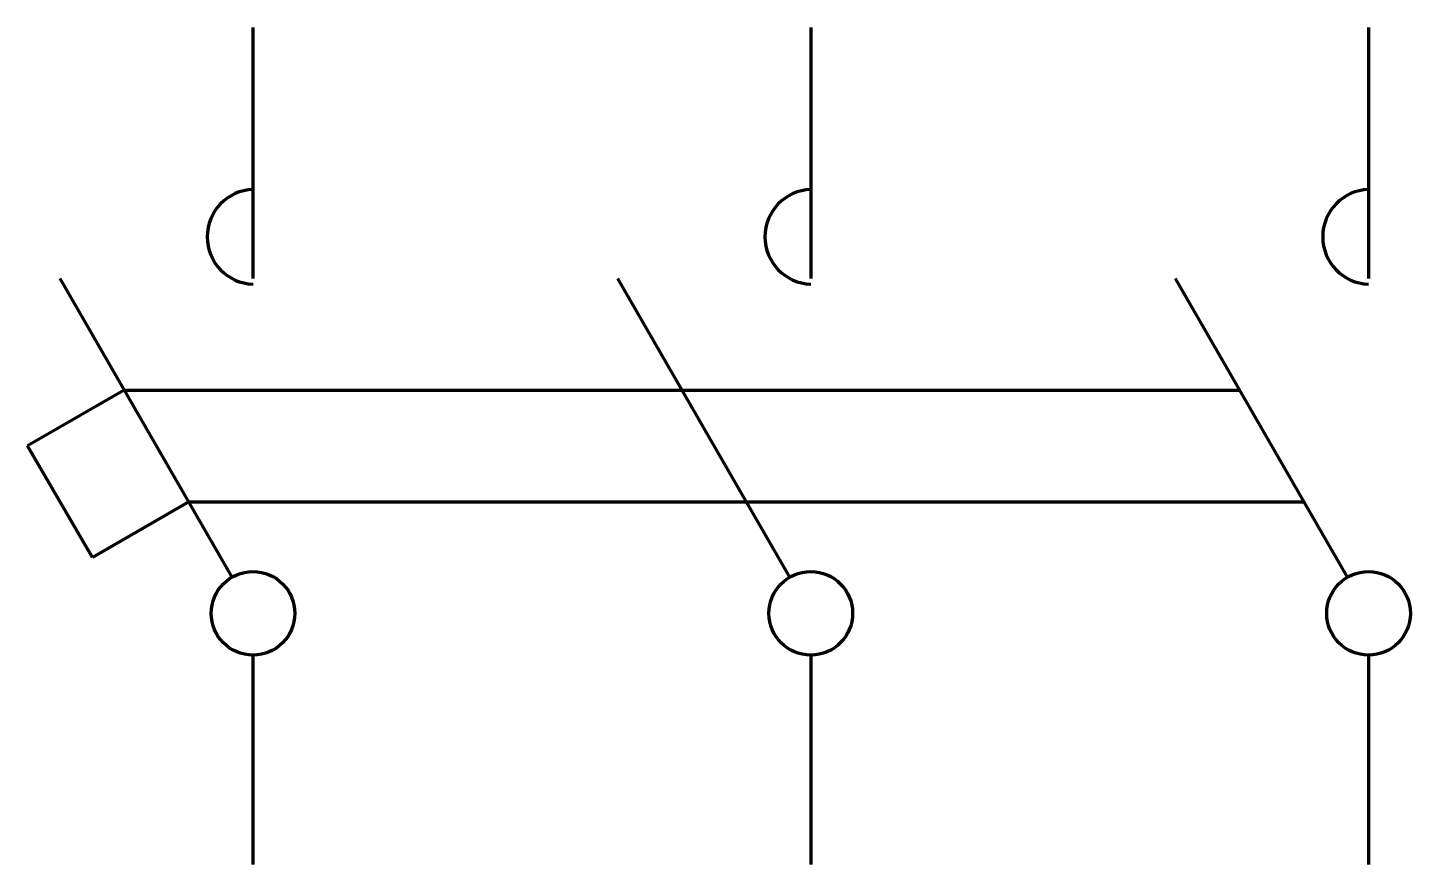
# Model space of a CAD drawing. Header units: millimetres. Extents: x -4 to 20.8, y 0 to 15.
import ezdxf

# ---------------------------------------------------------------- set-up
doc = ezdxf.new("R2010")
doc.units = ezdxf.units.MM
doc.layers.get('0').update_dxf_attribs({"linetype": 'CONTINUOUS', "lineweight": 0})

msp = doc.modelspace()

# ---------------------------------------------------------------- linework, layer by layer
at = {"color": 7, "linetype": 'CONTINUOUS', "lineweight": 70}
for p, q in [((0, 15), (0, 10.5)), ((10, 15), (10, 10.5)), ((20, 15), (20, 10.5)), ((-0.375, 5.15), (-3.46, 10.5)), ((9.625, 5.15), (6.54, 10.5)), ((19.625, 5.15), (16.54, 10.5)), ((-2.31, 8.5), (-4.04, 7.5)), ((-2.31, 8.5), (17.693, 8.5)), ((-2.88, 5.5), (-4.04, 7.5)), ((-1.15, 6.5), (-2.88, 5.5)), ((-1.15, 6.5), (18.847, 6.5)), ((0, 3.75), (0, 0)), ((10, 3.75), (10, 0)), ((20, 3.75), (20, 0))]:
    msp.add_line(p, q, dxfattribs=at)
for centre in [(0, 4.5), (10, 4.5), (20, 4.5)]:
    msp.add_circle(centre, 0.75, dxfattribs=at)
at = {"color": 7, "lineweight": 70}
for centre in [(0.029, 11.25), (10.029, 11.25), (20.029, 11.25)]:
    msp.add_arc(centre, 0.85, 91.9415, 268.059, dxfattribs=at)

doc.saveas('drawing.dxf')
